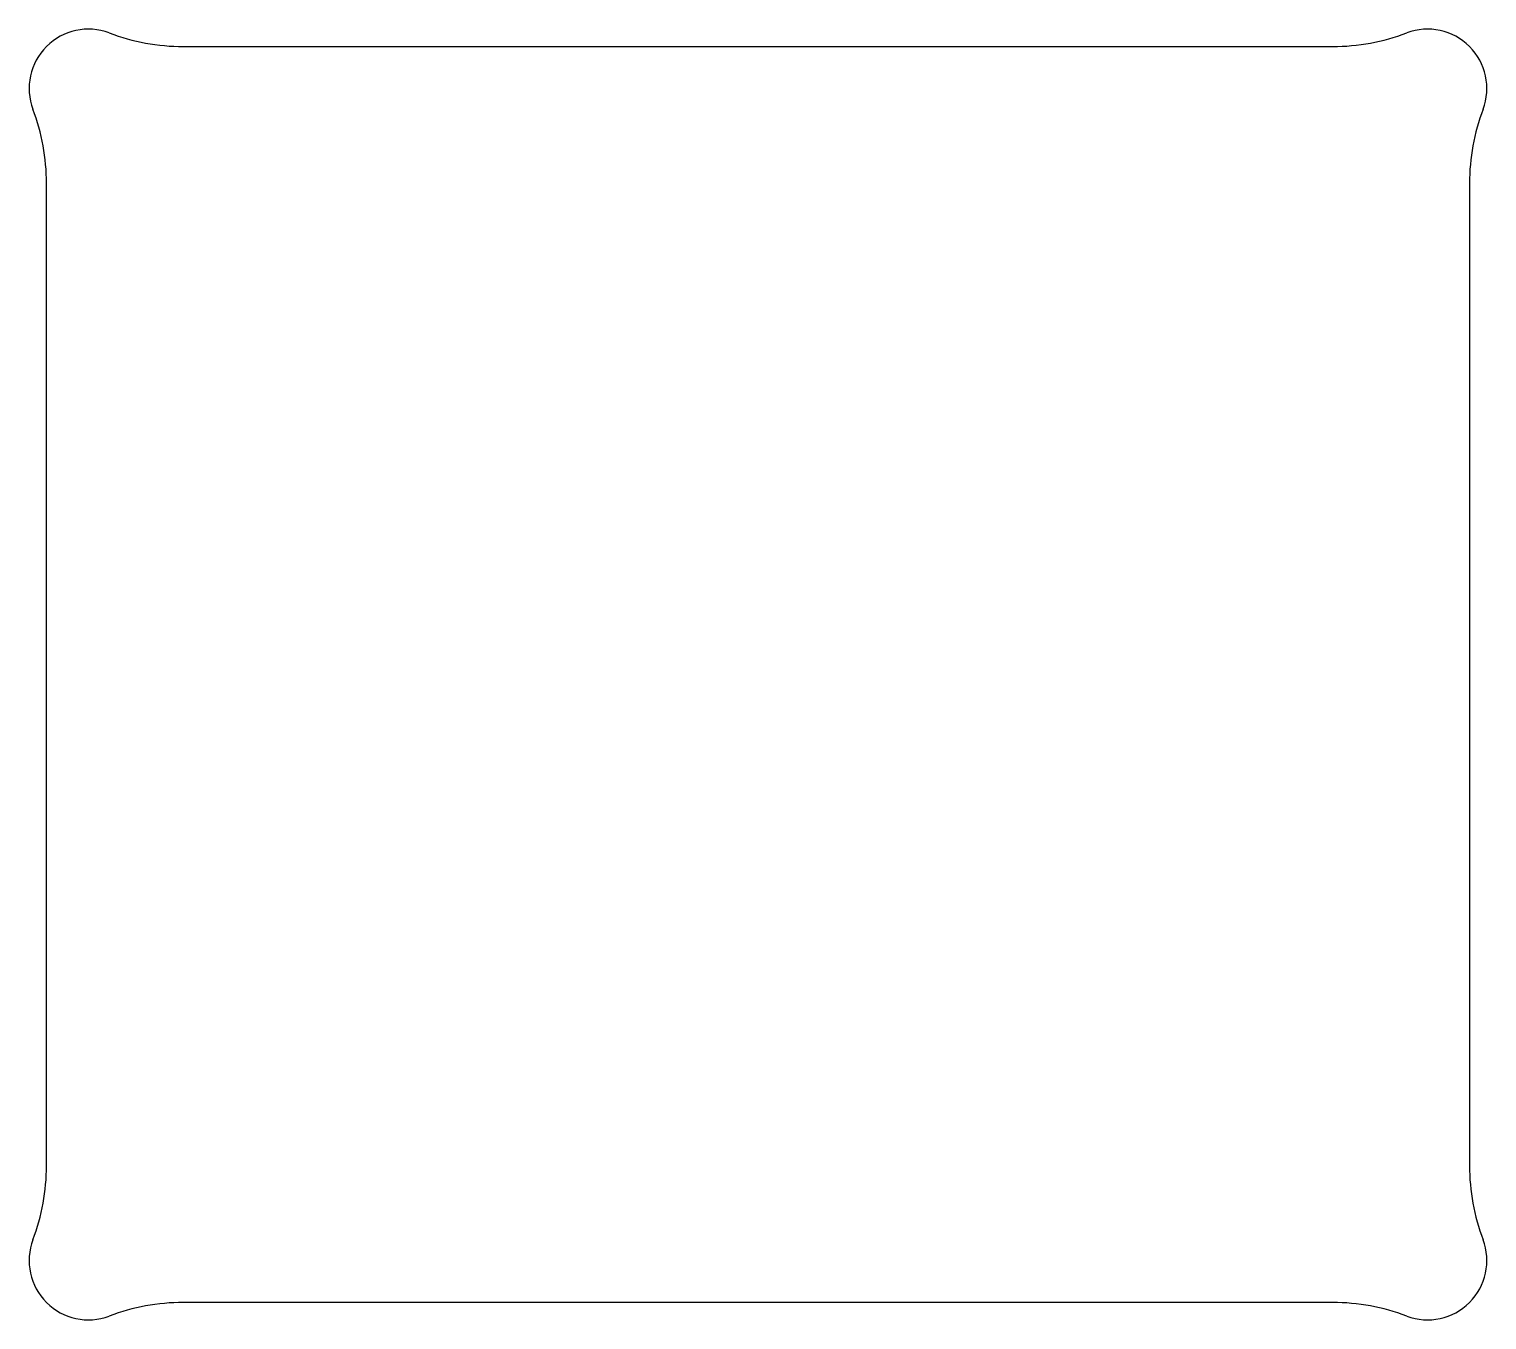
# Model space of a CAD drawing. Extents: x -1.74 to 1.74, y -1.54 to 1.54.
import ezdxf

# ---------------------------------------------------------------- set-up
doc = ezdxf.new("R2010")
doc.units = 0
doc.layers.add('VISIBLE', color=7, linetype='CONTINUOUS')

msp = doc.modelspace()

# ---------------------------------------------------------------- linework, layer by layer
at = {"layer": 'VISIBLE'}
for p, q in [((-1.3732, 1.5), (1.3732, 1.5)), ((-1.7, -1.1732), (-1.7, 1.1732)), ((1.7, 1.1732), (1.7, -1.1732)), ((1.3732, -1.5), (-1.3732, -1.5))]:
    msp.add_line(p, q, dxfattribs=at)
for centre, radius, start, end in [((-1.6, 1.4), 0.1414, 69.2965, 200.7035), ((1.6, 1.4), 0.1414, 339.2965, 110.7035), ((-1.3732, 2), 0.5, 249.2965, 270), ((1.3732, 2), 0.5, 270, 290.7035), ((-2.2, 1.1732), 0.5, 0, 20.7035), ((2.2, 1.1732), 0.5, 159.2965, 180), ((-2.2, -1.1732), 0.5, 339.2965, 0), ((2.2, -1.1732), 0.5, 180, 200.7035), ((-1.6, -1.4), 0.1414, 159.2965, 290.7035), ((1.6, -1.4), 0.1414, 249.2965, 20.7035), ((-1.3732, -2), 0.5, 90, 110.7035), ((1.3732, -2), 0.5, 69.2965, 90)]:
    msp.add_arc(centre, radius, start, end, dxfattribs=at)

doc.saveas('drawing.dxf')
